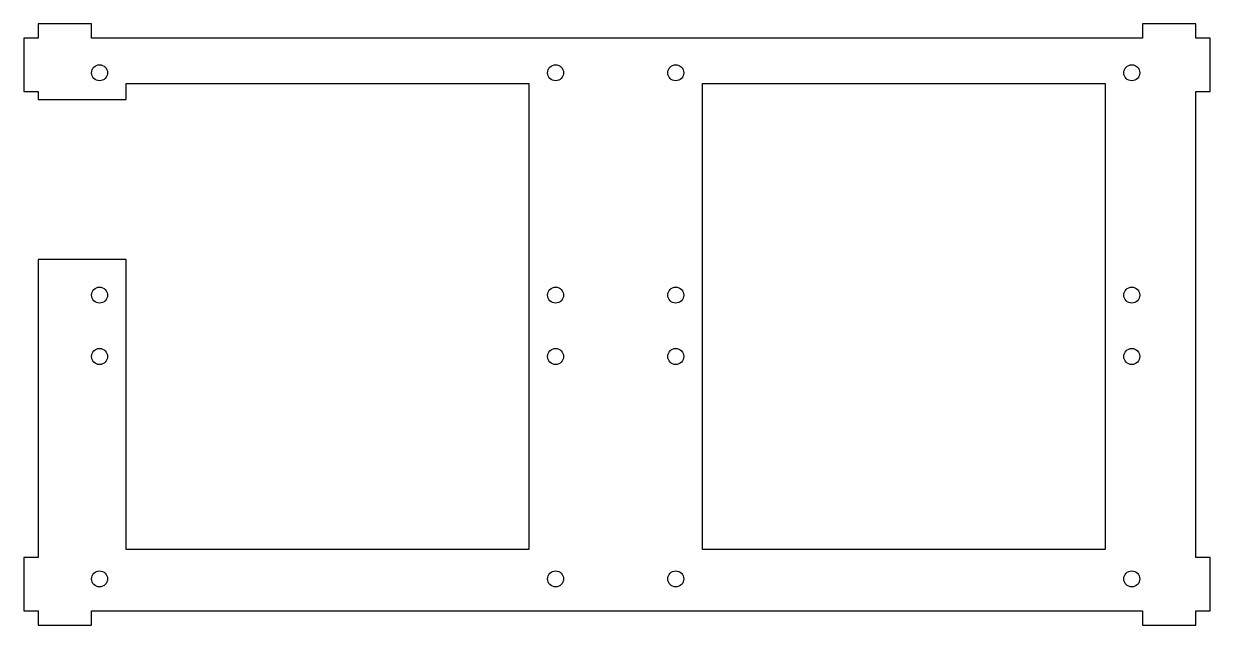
# Model space of a CAD drawing. Header units: millimetres. Extents: x -438 to 6, y -219 to 6.
import ezdxf

# ---------------------------------------------------------------- set-up
doc = ezdxf.new("R2010")
doc.units = ezdxf.units.MM
doc.layers.get('0').update_dxf_attribs({"linetype": 'CONTINUOUS'})

msp = doc.modelspace()

# ---------------------------------------------------------------- linework, layer by layer
for points in [[(-432.8, -22), (-399.8, -22), (-399.8, -16), (-248.9, -16), (-248.9, -190.73), (-399.8, -190.73), (-399.8, -82), (-432.8, -82), (-432.8, -122.88), (-432.8, -193.73), (-438.2, -193.73), (-438.2, -213.73), (-432.8, -213.73), (-432.8, -219.13), (-412.8, -219.13), (-412.8, -213.73), (-19, -213.73), (-19, -219.13), (1, -219.13), (1, -213.73), (6.4, -213.73), (6.4, -193.73), (1, -193.73), (1, -97.84), (1, -19), (6.4, -19), (6.4, 1), (1, 1), (1, 6.4), (-19, 6.4), (-19, 1), (-412.8, 1), (-412.8, 6.4), (-432.8, 6.4), (-432.8, 1), (-438.2, 1), (-438.2, -19), (-432.8, -19)], [(-33, -16), (-33, -190.73), (-183.9, -190.73), (-183.9, -16)]]:
    msp.add_lwpolyline(points, close=True)
for centre in [(-409.8, -12), (-238.9, -12), (-193.9, -12), (-23, -12), (-409.8, -95.36), (-238.9, -95.36), (-193.9, -95.36), (-23, -95.36), (-409.8, -118.36), (-238.9, -118.36), (-193.9, -118.36), (-23, -118.36), (-409.8, -201.73), (-238.9, -201.73), (-193.9, -201.73), (-23, -201.73)]:
    msp.add_circle(centre, 3)

doc.saveas('drawing.dxf')
